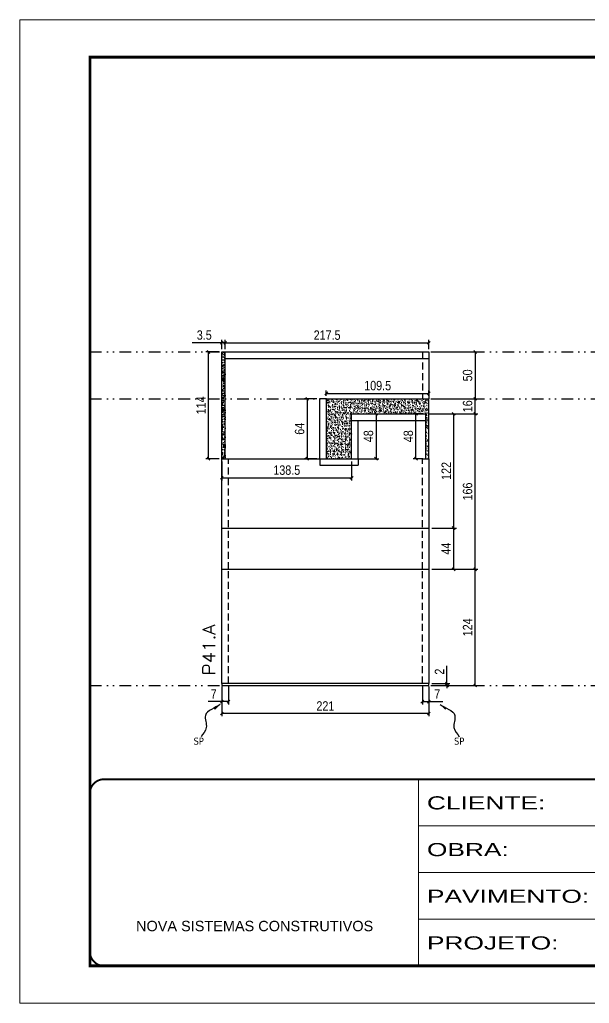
# Model space of a CAD drawing. Extents: x 14400 to 27878, y -21631 to 6985.
# Drawn here: x 15998 to 16607, y -5551 to -4501 of the extents above; entities that cross this region are included whole.
import ezdxf

# ---------------------------------------------------------------- set-up
doc = ezdxf.new("R2010")
doc.units = 0
for name, pattern in [('CONTINUO', [0]), ('DASHED', [0.75, 0.5, -0.25]), ('DIVIDE2', [0.625, 0.25, -0.125, 0, -0.125, 0, -0.125]), ('HIDDEN', [0.375, 0.25, -0.125])]:
    doc.linetypes.add(name, pattern=pattern)
for name, color, linetype in [('COTA', 241, 'Continuous'), ('Nível', 160, 'Continuous'), ('Painéis', 200, 'Continuous'), ('SARR_2.2x7', 40, 'Continuous'), ('Sarrafo de Pressão', 42, 'HIDDEN'), ('texto', 7, 'Continuous')]:
    doc.layers.add(name, color=color, linetype=linetype)
for name, color, linetype, lineweight in [('Folhas', 255, 'Continuous', 9), ('SARRAFO DE PRESSAO', 251, 'DASHED', 9), ('Texto Seção', 7, 'Continuous', 15)]:
    doc.layers.add(name, color=color, linetype=linetype, lineweight=lineweight)
doc.styles.add('ARIAL', font='arial.ttf')
doc.styles.add('COTA TECNICA', font='techl___.ttf', dxfattribs={"height": 10})
doc.styles.add('COTA TECNICA-50', font='techl___.ttf', dxfattribs={"height": 10})
doc.styles.add('REGUA-120', font='ROMANS.shx', dxfattribs={"height": 15})
doc.styles.get("Standard").update_dxf_attribs({"font": 'arial.ttf'})
doc.styles.add('Tecnologia', font='')
doc.styles.get('Tecnologia').set_extended_font_data('Forgotten Futurist')
doc.dimstyles.new('COTA PAINEL-50', dxfattribs={"dimtxt": 10, "dimasz": 3, "dimexe": 3, "dimexo": 3, "dimgap": 3, "dimtad": 1, "dimdec": 1, "dimzin": 12, "dimdsep": 46, "dimtxsty": 'COTA TECNICA-50', "dimblk1": 'OBLIQUE', "dimblk2": 'OBLIQUE', "dimsah": 1, "dimcen": 0.9, "dimclrd": 4, "dimclre": 4, "dimclrt": 240, "dimadec": 1, "dimazin": 3, "dimtfac": 1, "dimtdec": 1, "dimtmove": 0, "dimatfit": 3, "dimfxl": 1, "dimtolj": 1, "dimtzin": 12, "dimarcsym": 0})
doc.dimstyles.new('PAINEL', dxfattribs={"dimtxt": 10, "dimasz": 3, "dimexe": 3, "dimexo": 3, "dimgap": 3, "dimtad": 1, "dimdec": 1, "dimzin": 12, "dimdsep": 46, "dimtxsty": 'COTA TECNICA', "dimblk1": 'OBLIQUE', "dimblk2": 'OBLIQUE', "dimsah": 1, "dimcen": 0.9, "dimclrd": 4, "dimclre": 4, "dimclrt": 240, "dimadec": 1, "dimazin": 3, "dimtfac": 1, "dimtdec": 1, "dimtmove": 0, "dimatfit": 3, "dimfxl": 1, "dimtolj": 1, "dimtzin": 12, "dimarcsym": 0})
doc.dimstyles.get("Standard").update_dxf_attribs({"dimtxt": 0.18, "dimasz": 0.18, "dimexe": 0.18, "dimexo": 0.0625, "dimgap": 0.09, "dimtad": 0, "dimtih": 1, "dimtoh": 1, "dimdec": 4, "dimzin": 0, "dimdsep": 46, "dimtxsty": 'Standard', "dimcen": 0.09, "dimadec": 0, "dimazin": 0, "dimtfac": 1, "dimtdec": 4, "dimtofl": 0, "dimtmove": 0, "dimatfit": 3, "dimfxl": 1, "dimtolj": 1, "dimtzin": 0, "dimarcsym": 0})

# ---------------------------------------------------------------- blocks, each defined once
blk = doc.blocks.new('9999999999')
at = {"color": 30, "linetype": 'CONTINUO'}
for p, q in [((98564.6, 34230.2), (98564.6, 34429.4)), ((98564.6, 34379.6), (99584, 34379.6)), ((98564.6, 34329.8), (99488, 34329.8)), ((98564.6, 34280), (99488, 34280))]:
    blk.add_line(p, q, dxfattribs=at)
at = {"color": 30, "linetype": 'CONTINUO', "const_width": 2}
blk.add_lwpolyline([(99584, 34230.2), (99584, 34414.4, 0.414214), (99569, 34429.4), (98229, 34429.4, 0.414214), (98214, 34414.4), (98214, 34245.2, 0.414214), (98229, 34230.2), (99584, 34230.2)], format="xyb", dxfattribs=at)
at = {"layer": 'Folhas'}
blk.add_lwpolyline([(98139, 34190.2), (99624, 34190.2), (99624, 35240.2), (98139, 35240.2)], close=True, dxfattribs=at)
at = {"layer": 'Folhas', "color": 30, "const_width": 3}
blk.add_lwpolyline([(98214, 34230.2), (99584, 34230.2), (99584, 35200.2), (98214, 35200.2)], close=True, dxfattribs=at)
at = {"color": 7, "linetype": 'Continuous', "ltscale": 5, "style": 'ARIAL'}
blk.add_text('NOVA SISTEMAS CONSTRUTIVOS', height=11.059, dxfattribs=at).set_placement((98263.2, 34267.2))
at = {"layer": 'Folhas', "color": 7, "style": 'Tecnologia', "width": 1.5}
for s, p in [('CLIENTE:', (98573.7, 34397.2)), ('OBRA:', (98573.7, 34347.3)), ('PAVIMENTO:', (98573.7, 34297.5)), ('PROJETO:', (98573.7, 34247.7))]:
    blk.add_text(s, height=14, dxfattribs=at).set_placement(p)
blk = doc.blocks.new('_Oblique')
at = {"color": 0, "linetype": 'ByBlock', "lineweight": -2}
blk.add_line((-0.5, -0.5), (0.5, 0.5), dxfattribs=at)
blk = doc.blocks.new('*D2127')
at = {"layer": 'COTA', "color": 4, "lineweight": -2, "transparency": 16777216}
for p, q in [((16214.3, -5212.7), (16214.3, -5244.6)), ((16435.3, -5212.7), (16435.3, -5244.6)), ((16435.3, -5241.6), (16214.3, -5241.6))]:
    blk.add_line(p, q, dxfattribs=at)
at = {"layer": 'Defpoints', "color": 0, "transparency": 16777216}
for p in [(16214.3, -5209.7), (16435.3, -5209.7), (16214.3, -5241.6)]:
    blk.add_point(p, dxfattribs=at)
at = {"layer": 'COTA', "color": 4, "lineweight": -2, "transparency": 16777216, "xscale": 3, "yscale": 3, "zscale": 3, "rotation": 180}
blk.add_blockref('_Oblique', (16214.3, -5241.6), dxfattribs=at)
at = {"layer": 'COTA', "color": 4, "lineweight": -2, "transparency": 16777216, "xscale": 3, "yscale": 3, "zscale": 3}
blk.add_blockref('_Oblique', (16435.3, -5241.6), dxfattribs=at)
at = {"layer": 'COTA', "color": 240, "transparency": 16777216, "insert": (16324.8, -5233.6), "char_height": 10, "attachment_point": 5, "style": 'COTA TECNICA'}
blk.add_mtext('\\A1;221', dxfattribs=at)
blk = doc.blocks.new('*D2128')
at = {"layer": 'COTA', "color": 4, "lineweight": -2, "transparency": 16777216}
for p, q in [((16428.3, -5212.7), (16428.3, -5232)), ((16435.3, -5214.7), (16435.3, -5232)), ((16428.3, -5229), (16435.3, -5229)), ((16435.3, -5229), (16450.1, -5229))]:
    blk.add_line(p, q, dxfattribs=at)
at = {"layer": 'Defpoints', "color": 0, "transparency": 16777216}
for p in [(16428.3, -5209.7), (16435.3, -5211.7), (16435.3, -5229)]:
    blk.add_point(p, dxfattribs=at)
at = {"layer": 'COTA', "color": 4, "lineweight": -2, "transparency": 16777216, "xscale": 3, "yscale": 3, "zscale": 3, "rotation": 180}
blk.add_blockref('_Oblique', (16428.3, -5229), dxfattribs=at)
at = {"layer": 'COTA', "color": 4, "lineweight": -2, "transparency": 16777216, "xscale": 3, "yscale": 3, "zscale": 3}
blk.add_blockref('_Oblique', (16435.3, -5229), dxfattribs=at)
at = {"layer": 'COTA', "color": 240, "transparency": 16777216, "insert": (16444.2, -5220.9), "char_height": 10, "attachment_point": 5, "style": 'COTA TECNICA-50'}
blk.add_mtext('\\A1;7', dxfattribs=at)
blk = doc.blocks.new('*D2129')
at = {"layer": 'COTA', "color": 4, "lineweight": -2, "transparency": 16777216}
for p, q in [((16214.3, -5214.7), (16214.3, -5232)), ((16221.3, -5212.7), (16221.3, -5232)), ((16214.3, -5229), (16199.6, -5229)), ((16221.3, -5229), (16214.3, -5229))]:
    blk.add_line(p, q, dxfattribs=at)
at = {"layer": 'Defpoints', "color": 0, "transparency": 16777216}
for p in [(16214.3, -5211.7), (16221.3, -5209.7), (16214.3, -5229)]:
    blk.add_point(p, dxfattribs=at)
at = {"layer": 'COTA', "color": 4, "lineweight": -2, "transparency": 16777216, "xscale": 3, "yscale": 3, "zscale": 3, "rotation": 180}
blk.add_blockref('_Oblique', (16214.3, -5229), dxfattribs=at)
at = {"layer": 'COTA', "color": 4, "lineweight": -2, "transparency": 16777216, "xscale": 3, "yscale": 3, "zscale": 3}
blk.add_blockref('_Oblique', (16221.3, -5229), dxfattribs=at)
at = {"layer": 'COTA', "color": 240, "transparency": 16777216, "insert": (16205.5, -5220.9), "char_height": 10, "attachment_point": 5, "style": 'COTA TECNICA-50'}
blk.add_mtext('\\A1;7', dxfattribs=at)
blk = doc.blocks.new('*D2130')
at = {"layer": 'COTA', "color": 4, "lineweight": -2, "transparency": 16777216}
for p, q in [((16454.6, -5209.7), (16454.6, -5190.9)), ((16438.3, -5209.7), (16457.6, -5209.7)), ((16438.3, -5211.7), (16457.6, -5211.7)), ((16454.6, -5211.7), (16454.6, -5209.7)), ((16454.6, -5211.7), (16454.6, -5214.7))]:
    blk.add_line(p, q, dxfattribs=at)
at = {"layer": 'Defpoints', "color": 0, "transparency": 16777216}
for p in [(16435.3, -5209.7), (16435.3, -5211.7), (16454.6, -5211.7)]:
    blk.add_point(p, dxfattribs=at)
at = {"layer": 'COTA', "color": 4, "lineweight": -2, "transparency": 16777216, "xscale": 3, "yscale": 3, "zscale": 3}
for p, rotation in [((16454.6, -5209.7), 270), ((16454.6, -5211.7), 90)]:
    blk.add_blockref('_Oblique', p, dxfattribs=dict(at, rotation=rotation))
at = {"layer": 'COTA', "color": 240, "transparency": 16777216, "insert": (16446.6, -5197), "char_height": 10, "attachment_point": 5, "rotation": 90, "style": 'COTA TECNICA-50'}
blk.add_mtext('\\A1;2', dxfattribs=at)
blk = doc.blocks.new('*D2131')
at = {"layer": 'COTA', "color": 4, "linetype": 'ByBlock', "lineweight": -2, "transparency": 16777216}
for p, q in [((16438.3, -5087.7), (16487.7, -5087.7)), ((16484.7, -5211.7), (16484.7, -5087.7)), ((16438.3, -5211.7), (16487.7, -5211.7))]:
    blk.add_line(p, q, dxfattribs=at)
at = {"layer": 'Defpoints', "color": 0, "linetype": 'ByBlock', "transparency": 16777216}
for p in [(16435.3, -5087.7), (16484.7, -5087.7), (16435.3, -5211.7)]:
    blk.add_point(p, dxfattribs=at)
at = {"layer": 'COTA', "color": 4, "linetype": 'ByBlock', "lineweight": -2, "transparency": 16777216, "xscale": 3, "yscale": 3, "zscale": 3}
for p, rotation in [((16484.7, -5087.7), 90), ((16484.7, -5211.7), 270)]:
    blk.add_blockref('_Oblique', p, dxfattribs=dict(at, rotation=rotation))
at = {"layer": 'COTA', "color": 240, "linetype": 'ByBlock', "transparency": 16777216, "insert": (16476.6, -5149.7), "char_height": 10, "attachment_point": 5, "rotation": 90, "style": 'COTA TECNICA'}
blk.add_mtext('\\A1;124', dxfattribs=at)
blk = doc.blocks.new('*D2134')
at = {"layer": 'COTA', "color": 4, "lineweight": -2, "transparency": 16777216}
for p, q in [((16434.8, -4921.7), (16487.7, -4921.7)), ((16484.7, -5087.7), (16484.7, -4921.7)), ((16438.3, -5087.7), (16487.7, -5087.7))]:
    blk.add_line(p, q, dxfattribs=at)
at = {"layer": 'Defpoints', "color": 0, "transparency": 16777216}
for p in [(16431.8, -4921.7), (16484.7, -4921.7), (16435.3, -5087.7)]:
    blk.add_point(p, dxfattribs=at)
at = {"layer": 'COTA', "color": 4, "lineweight": -2, "transparency": 16777216, "xscale": 3, "yscale": 3, "zscale": 3}
for p, rotation in [((16484.7, -4921.7), 90), ((16484.7, -5087.7), 270)]:
    blk.add_blockref('_Oblique', p, dxfattribs=dict(at, rotation=rotation))
at = {"layer": 'COTA', "color": 240, "transparency": 16777216, "insert": (16476.6, -5004.7), "char_height": 10, "attachment_point": 5, "rotation": 90, "style": 'COTA TECNICA'}
blk.add_mtext('\\A1;166', dxfattribs=at)
blk = doc.blocks.new('*D2135')
at = {"layer": 'COTA', "color": 4, "lineweight": -2, "transparency": 16777216}
for p, q in [((16438.3, -4905.7), (16487.7, -4905.7)), ((16484.7, -4921.7), (16484.7, -4905.7)), ((16434.8, -4921.7), (16487.7, -4921.7))]:
    blk.add_line(p, q, dxfattribs=at)
at = {"layer": 'Defpoints', "color": 0, "transparency": 16777216}
for p in [(16435.3, -4905.7), (16484.7, -4905.7), (16431.8, -4921.7)]:
    blk.add_point(p, dxfattribs=at)
at = {"layer": 'COTA', "color": 4, "lineweight": -2, "transparency": 16777216, "xscale": 3, "yscale": 3, "zscale": 3}
for p, rotation in [((16484.7, -4905.7), 90), ((16484.7, -4921.7), 270)]:
    blk.add_blockref('_Oblique', p, dxfattribs=dict(at, rotation=rotation))
at = {"layer": 'COTA', "color": 240, "transparency": 16777216, "insert": (16476.6, -4913.7), "char_height": 10, "attachment_point": 5, "rotation": 90, "style": 'COTA TECNICA'}
blk.add_mtext('\\A1;16', dxfattribs=at)
blk = doc.blocks.new('*D2136')
at = {"layer": 'COTA', "color": 4, "lineweight": -2, "transparency": 16777216}
for p, q in [((16438.3, -4855.7), (16487.7, -4855.7)), ((16484.7, -4855.7), (16484.7, -4905.7)), ((16438.3, -4905.7), (16487.7, -4905.7))]:
    blk.add_line(p, q, dxfattribs=at)
at = {"layer": 'Defpoints', "color": 0, "transparency": 16777216}
for p in [(16435.3, -4855.7), (16435.3, -4905.7), (16484.7, -4905.7)]:
    blk.add_point(p, dxfattribs=at)
at = {"layer": 'COTA', "color": 4, "lineweight": -2, "transparency": 16777216, "xscale": 3, "yscale": 3, "zscale": 3}
for p, rotation in [((16484.7, -4855.7), 90), ((16484.7, -4905.7), 270)]:
    blk.add_blockref('_Oblique', p, dxfattribs=dict(at, rotation=rotation))
at = {"layer": 'COTA', "color": 240, "transparency": 16777216, "insert": (16476.6, -4880.7), "char_height": 10, "attachment_point": 5, "rotation": 90, "style": 'COTA TECNICA'}
blk.add_mtext('\\A1;50', dxfattribs=at)
blk = doc.blocks.new('*D2969')
at = {"layer": 'COTA', "color": 4, "lineweight": -2, "transparency": 16777216}
for p, q in [((16325.8, -4902.7), (16325.8, -4896.9)), ((16325.8, -4899.9), (16435.3, -4899.9)), ((16435.3, -4902.7), (16435.3, -4896.9))]:
    blk.add_line(p, q, dxfattribs=at)
at = {"layer": 'Defpoints', "color": 0, "transparency": 16777216}
for p in [(16435.3, -4899.9), (16325.8, -4905.7), (16435.3, -4905.7)]:
    blk.add_point(p, dxfattribs=at)
at = {"layer": 'COTA', "color": 4, "lineweight": -2, "transparency": 16777216, "xscale": 3, "yscale": 3, "zscale": 3, "rotation": 180}
blk.add_blockref('_Oblique', (16325.8, -4899.9), dxfattribs=at)
at = {"layer": 'COTA', "color": 4, "lineweight": -2, "transparency": 16777216, "xscale": 3, "yscale": 3, "zscale": 3}
blk.add_blockref('_Oblique', (16435.3, -4899.9), dxfattribs=at)
at = {"layer": 'COTA', "color": 240, "transparency": 16777216, "insert": (16380.6, -4891.7), "char_height": 10, "attachment_point": 5, "style": 'COTA TECNICA'}
blk.add_mtext('\\A1;109.5', dxfattribs=at)
blk = doc.blocks.new('*D2970')
at = {"layer": 'COTA', "color": 4, "lineweight": -2, "transparency": 16777216}
for p, q in [((16315.8, -4905.7), (16302.4, -4905.7)), ((16305.4, -4905.7), (16305.4, -4969.7)), ((16315.8, -4969.7), (16302.4, -4969.7))]:
    blk.add_line(p, q, dxfattribs=at)
at = {"layer": 'Defpoints', "color": 0, "transparency": 16777216}
for p in [(16318.8, -4905.7), (16305.4, -4969.7), (16318.8, -4969.7)]:
    blk.add_point(p, dxfattribs=at)
at = {"layer": 'COTA', "color": 4, "lineweight": -2, "transparency": 16777216, "xscale": 3, "yscale": 3, "zscale": 3}
for p, rotation in [((16305.4, -4905.7), 90), ((16305.4, -4969.7), 270)]:
    blk.add_blockref('_Oblique', p, dxfattribs=dict(at, rotation=rotation))
at = {"layer": 'COTA', "color": 240, "transparency": 16777216, "insert": (16297.3, -4937.7), "char_height": 10, "attachment_point": 5, "rotation": 90, "style": 'COTA TECNICA'}
blk.add_mtext('\\A1;64', dxfattribs=at)
blk = doc.blocks.new('*D2971')
at = {"layer": 'COTA', "color": 4, "lineweight": -2, "transparency": 16777216}
for p, q in [((16214.3, -4972.7), (16214.3, -4993.1)), ((16352.8, -4972.7), (16352.8, -4993.1)), ((16214.3, -4990.1), (16352.8, -4990.1))]:
    blk.add_line(p, q, dxfattribs=at)
at = {"layer": 'Defpoints', "color": 0, "transparency": 16777216}
for p in [(16214.3, -4969.7), (16352.8, -4969.7), (16352.8, -4990.1)]:
    blk.add_point(p, dxfattribs=at)
at = {"layer": 'COTA', "color": 4, "lineweight": -2, "transparency": 16777216, "xscale": 3, "yscale": 3, "zscale": 3, "rotation": 180}
blk.add_blockref('_Oblique', (16214.3, -4990.1), dxfattribs=at)
at = {"layer": 'COTA', "color": 4, "lineweight": -2, "transparency": 16777216, "xscale": 3, "yscale": 3, "zscale": 3}
blk.add_blockref('_Oblique', (16352.8, -4990.1), dxfattribs=at)
at = {"layer": 'COTA', "color": 240, "transparency": 16777216, "insert": (16283.6, -4981.9), "char_height": 10, "attachment_point": 5, "style": 'COTA TECNICA'}
blk.add_mtext('\\A1;138.5', dxfattribs=at)
blk = doc.blocks.new('*D2972')
at = {"layer": 'COTA', "color": 4, "lineweight": -2, "transparency": 16777216}
for p, q in [((16355.8, -4921.7), (16381.9, -4921.7)), ((16378.9, -4921.7), (16378.9, -4969.7)), ((16355.8, -4969.7), (16381.9, -4969.7))]:
    blk.add_line(p, q, dxfattribs=at)
at = {"layer": 'Defpoints', "color": 0, "transparency": 16777216}
for p in [(16352.8, -4921.7), (16352.8, -4969.7), (16378.9, -4969.7)]:
    blk.add_point(p, dxfattribs=at)
at = {"layer": 'COTA', "color": 4, "lineweight": -2, "transparency": 16777216, "xscale": 3, "yscale": 3, "zscale": 3}
for p, rotation in [((16378.9, -4921.7), 90), ((16378.9, -4969.7), 270)]:
    blk.add_blockref('_Oblique', p, dxfattribs=dict(at, rotation=rotation))
at = {"layer": 'COTA', "color": 240, "transparency": 16777216, "insert": (16370.8, -4945.7), "char_height": 10, "attachment_point": 5, "rotation": 90, "style": 'COTA TECNICA'}
blk.add_mtext('\\A1;48', dxfattribs=at)
blk = doc.blocks.new('*D2973')
at = {"layer": 'COTA', "color": 4, "lineweight": -2, "transparency": 16777216}
for p, q in [((16428.8, -4921.7), (16418.5, -4921.7)), ((16421.5, -4969.7), (16421.5, -4921.7)), ((16428.8, -4969.7), (16418.5, -4969.7))]:
    blk.add_line(p, q, dxfattribs=at)
at = {"layer": 'Defpoints', "color": 0, "transparency": 16777216}
for p in [(16421.5, -4921.7), (16431.8, -4921.7), (16431.8, -4969.7)]:
    blk.add_point(p, dxfattribs=at)
at = {"layer": 'COTA', "color": 4, "lineweight": -2, "transparency": 16777216, "xscale": 3, "yscale": 3, "zscale": 3}
for p, rotation in [((16421.5, -4921.7), 90), ((16421.5, -4969.7), 270)]:
    blk.add_blockref('_Oblique', p, dxfattribs=dict(at, rotation=rotation))
at = {"layer": 'COTA', "color": 240, "transparency": 16777216, "insert": (16413.4, -4945.7), "char_height": 10, "attachment_point": 5, "rotation": 90, "style": 'COTA TECNICA'}
blk.add_mtext('\\A1;48', dxfattribs=at)
blk = doc.blocks.new('*D2974')
at = {"layer": 'COTA', "color": 4, "lineweight": -2, "transparency": 16777216}
for p, q in [((16211.3, -4855.7), (16197.1, -4855.7)), ((16200.1, -4969.7), (16200.1, -4855.7)), ((16211.3, -4969.7), (16197.1, -4969.7))]:
    blk.add_line(p, q, dxfattribs=at)
at = {"layer": 'Defpoints', "color": 0, "transparency": 16777216}
for p in [(16200.1, -4855.7), (16214.3, -4855.7), (16214.3, -4969.7)]:
    blk.add_point(p, dxfattribs=at)
at = {"layer": 'COTA', "color": 4, "lineweight": -2, "transparency": 16777216, "xscale": 3, "yscale": 3, "zscale": 3}
for p, rotation in [((16200.1, -4855.7), 90), ((16200.1, -4969.7), 270)]:
    blk.add_blockref('_Oblique', p, dxfattribs=dict(at, rotation=rotation))
at = {"layer": 'COTA', "color": 240, "transparency": 16777216, "insert": (16192, -4912.7), "char_height": 10, "attachment_point": 5, "rotation": 90, "style": 'COTA TECNICA'}
blk.add_mtext('\\A1;114', dxfattribs=at)
blk = doc.blocks.new('*D2975')
at = {"layer": 'COTA', "color": 4, "lineweight": -2, "transparency": 16777216}
for p, q in [((16214.3, -4845.9), (16182.7, -4845.9)), ((16214.3, -4852.7), (16214.3, -4842.9)), ((16217.8, -4845.9), (16214.3, -4845.9)), ((16217.8, -4852.7), (16217.8, -4842.9)), ((16217.8, -4845.9), (16220.8, -4845.9))]:
    blk.add_line(p, q, dxfattribs=at)
at = {"layer": 'Defpoints', "color": 0, "transparency": 16777216}
for p in [(16214.3, -4845.9), (16214.3, -4855.7), (16217.8, -4855.7)]:
    blk.add_point(p, dxfattribs=at)
at = {"layer": 'COTA', "color": 4, "lineweight": -2, "transparency": 16777216, "xscale": 3, "yscale": 3, "zscale": 3}
blk.add_blockref('_Oblique', (16214.3, -4845.9), dxfattribs=at)
at = {"layer": 'COTA', "color": 4, "lineweight": -2, "transparency": 16777216, "xscale": 3, "yscale": 3, "zscale": 3, "rotation": 180}
blk.add_blockref('_Oblique', (16217.8, -4845.9), dxfattribs=at)
at = {"layer": 'COTA', "color": 240, "transparency": 16777216, "insert": (16195.5, -4837.7), "char_height": 10, "attachment_point": 5, "style": 'COTA TECNICA'}
blk.add_mtext('\\A1;3.5', dxfattribs=at)
blk = doc.blocks.new('*D2976')
at = {"layer": 'COTA', "color": 4, "lineweight": -2, "transparency": 16777216}
for p, q in [((16217.8, -4852.7), (16217.8, -4842.9)), ((16217.8, -4845.9), (16435.3, -4845.9)), ((16435.3, -4852.7), (16435.3, -4842.9))]:
    blk.add_line(p, q, dxfattribs=at)
at = {"layer": 'Defpoints', "color": 0, "transparency": 16777216}
for p in [(16435.3, -4845.9), (16217.8, -4855.7), (16435.3, -4855.7)]:
    blk.add_point(p, dxfattribs=at)
at = {"layer": 'COTA', "color": 4, "lineweight": -2, "transparency": 16777216, "xscale": 3, "yscale": 3, "zscale": 3, "rotation": 180}
blk.add_blockref('_Oblique', (16217.8, -4845.9), dxfattribs=at)
at = {"layer": 'COTA', "color": 4, "lineweight": -2, "transparency": 16777216, "xscale": 3, "yscale": 3, "zscale": 3}
blk.add_blockref('_Oblique', (16435.3, -4845.9), dxfattribs=at)
at = {"layer": 'COTA', "color": 240, "transparency": 16777216, "insert": (16326.6, -4837.8), "char_height": 10, "attachment_point": 5, "style": 'COTA TECNICA'}
blk.add_mtext('\\A1;217.5', dxfattribs=at)
blk = doc.blocks.new('*D2977')
at = {"layer": 'COTA', "color": 4, "lineweight": -2, "transparency": 16777216}
for p, q in [((16438.3, -5043.7), (16464.8, -5043.7)), ((16461.8, -5087.7), (16461.8, -5043.7)), ((16438.3, -5087.7), (16464.8, -5087.7))]:
    blk.add_line(p, q, dxfattribs=at)
at = {"layer": 'Defpoints', "color": 0, "transparency": 16777216}
for p in [(16435.3, -5043.7), (16461.8, -5043.7), (16435.3, -5087.7)]:
    blk.add_point(p, dxfattribs=at)
at = {"layer": 'COTA', "color": 4, "lineweight": -2, "transparency": 16777216, "xscale": 3, "yscale": 3, "zscale": 3}
for p, rotation in [((16461.8, -5043.7), 90), ((16461.8, -5087.7), 270)]:
    blk.add_blockref('_Oblique', p, dxfattribs=dict(at, rotation=rotation))
at = {"layer": 'COTA', "color": 240, "transparency": 16777216, "insert": (16453.7, -5065.7), "char_height": 10, "attachment_point": 5, "rotation": 90, "style": 'COTA TECNICA'}
blk.add_mtext('\\A1;44', dxfattribs=at)
blk = doc.blocks.new('*D2978')
at = {"layer": 'COTA', "color": 4, "lineweight": -2, "transparency": 16777216}
for p, q in [((16434.8, -4921.7), (16464.8, -4921.7)), ((16461.8, -5043.7), (16461.8, -4921.7)), ((16438.3, -5043.7), (16464.8, -5043.7))]:
    blk.add_line(p, q, dxfattribs=at)
at = {"layer": 'Defpoints', "color": 0, "transparency": 16777216}
for p in [(16431.8, -4921.7), (16461.8, -4921.7), (16435.3, -5043.7)]:
    blk.add_point(p, dxfattribs=at)
at = {"layer": 'COTA', "color": 4, "lineweight": -2, "transparency": 16777216, "xscale": 3, "yscale": 3, "zscale": 3}
for p, rotation in [((16461.8, -4921.7), 90), ((16461.8, -5043.7), 270)]:
    blk.add_blockref('_Oblique', p, dxfattribs=dict(at, rotation=rotation))
at = {"layer": 'COTA', "color": 240, "transparency": 16777216, "insert": (16453.8, -4982.7), "char_height": 10, "attachment_point": 5, "rotation": 90, "style": 'COTA TECNICA'}
blk.add_mtext('\\A1;122', dxfattribs=at)

msp = doc.modelspace()

# ---------------------------------------------------------------- hatches: boundary and pattern name
at = {"layer": 'COTA'}
h = msp.add_hatch(dxfattribs=at)
h.set_pattern_fill('AR-CONC', color=256, scale=0.03)
h.paths.add_polyline_path([(16217.846, -4855.741), (16214.346, -4855.741), (16214.346, -4905.741), (16217.846, -4905.741)])
h.paths.add_polyline_path([(16217.846, -4905.741), (16214.346, -4905.741), (16214.346, -4969.741), (16217.846, -4969.741)])
h = msp.add_hatch(dxfattribs=at)
h.set_pattern_fill('AR-CONC', color=256, scale=0.03)
h.paths.add_polyline_path([(16325.846, -4969.741), (16352.846, -4969.741), (16352.846, -4921.741), (16431.846, -4921.741), (16431.846, -4969.741), (16435.346, -4969.741), (16435.346, -4905.741), (16325.846, -4905.741)])

# ---------------------------------------------------------------- linework, layer by layer
for p, q in [((16214.346, -4969.741), (16214.346, -4855.741)), ((16214.346, -4855.741), (16217.846, -4855.741)), ((16325.846, -4905.741), (16318.846, -4905.741)), ((16435.346, -4969.741), (16435.346, -4905.741)), ((16318.846, -4969.741), (16318.846, -4976.741)), ((16352.846, -4969.741), (16359.846, -4969.741)), ((16359.846, -4969.741), (16359.846, -4976.741))]:
    msp.add_line(p, q, dxfattribs=at)
at = {"layer": 'Nível', "color": 4, "linetype": 'DIVIDE2', "ltscale": 50}
for p, q in [((16073.467, -4855.741), (17443.467, -4855.741)), ((16073.467, -4905.741), (17443.467, -4905.741)), ((16073.467, -5211.741), (17443.467, -5211.741))]:
    msp.add_line(p, q, dxfattribs=at)
at = {"layer": 'Painéis'}
for p, q in [((16217.846, -4855.741), (16435.346, -4855.741)), ((16217.846, -4969.741), (16217.846, -4855.741)), ((16435.346, -4855.741), (16435.346, -4905.741)), ((16325.846, -4905.741), (16435.346, -4905.741)), ((16325.846, -4969.741), (16325.846, -4905.741)), ((16352.846, -4921.741), (16431.846, -4921.741)), ((16352.846, -4969.741), (16352.846, -4921.741)), ((16431.846, -4969.741), (16431.846, -4921.741)), ((16214.346, -5209.741), (16214.346, -4969.741)), ((16214.346, -4969.741), (16352.846, -4969.741)), ((16428.346, -4969.741), (16435.346, -4969.741)), ((16435.346, -4969.741), (16435.346, -5209.741)), ((16214.346, -5043.741), (16435.346, -5043.741)), ((16214.346, -5087.741), (16435.346, -5087.741))]:
    msp.add_line(p, q, dxfattribs=at)
msp.add_lwpolyline([(16435.346, -5209.741), (16214.346, -5209.741), (16214.346, -5211.741), (16435.346, -5211.741)], close=True, dxfattribs=at)
at = {"layer": 'SARR_2.2x7'}
for p, q in [((16217.846, -4862.741), (16435.346, -4862.741)), ((16318.846, -4969.741), (16318.846, -4905.741)), ((16352.846, -4928.741), (16431.846, -4928.741)), ((16359.846, -4969.741), (16359.846, -4928.741)), ((16318.846, -4976.741), (16359.846, -4976.741))]:
    msp.add_line(p, q, dxfattribs=at)
at = {"layer": 'Sarrafo de Pressão', "ltscale": 30}
for p, q in [((16428.346, -4855.741), (16428.346, -4905.741)), ((16221.346, -5087.741), (16221.346, -4969.741)), ((16428.346, -5087.741), (16428.346, -4969.741)), ((16221.346, -5209.741), (16221.346, -5087.741)), ((16428.346, -5209.741), (16428.346, -5087.741))]:
    msp.add_line(p, q, dxfattribs=at)

# ---------------------------------------------------------------- block references
at = {"layer": 'SARRAFO DE PRESSAO', "color": 6, "linetype": 'ByBlock'}
msp.add_blockref('9999999999', (-82140.511, -39741.229), dxfattribs=at)

# ---------------------------------------------------------------- texts
at = {"layer": 'texto', "color": 0, "char_height": 7.5, "attachment_point": 5}
for insert in [(16189.569, -5271.232), (16467.594, -5271.232)]:
    msp.add_mtext('{\\fTahoma|b0|i0|c0|p34;\\C4;SP}', dxfattribs=dict(at, insert=insert))
at = {"layer": 'Texto Seção', "style": 'REGUA-120', "width": 1.1}
msp.add_text('P41.A', height=13, rotation=90, dxfattribs=at).set_placement((16207.097, -5200.977))

# ---------------------------------------------------------------- dimensions: what is measured, and where the dimension line sits
at = {"layer": 'COTA'}
for base, p1, p2, dimstyle, picture, middle in [((16214.346, -4845.922), (16217.846, -4855.741), (16214.346, -4855.741), 'PAINEL', '*D2975', (16195.543, -4837.703)), ((16435.346, -4845.922), (16217.846, -4855.741), (16435.346, -4855.741), 'PAINEL', '*D2976', (16326.596, -4837.812)), ((16435.346, -4899.857), (16325.846, -4905.741), (16435.346, -4905.741), 'PAINEL', '*D2969', (16380.596, -4891.718)), ((16352.846, -4990.098), (16214.346, -4969.741), (16352.846, -4969.741), 'PAINEL', '*D2971', (16283.596, -4981.857)), ((16435.346, -5228.982), (16428.346, -5209.741), (16435.346, -5211.741), 'COTA PAINEL-50', '*D2128', (16444.212, -5220.909))]:
    dim = msp.add_linear_dim(base=base, p1=p1, p2=p2, dimstyle=dimstyle, dxfattribs=at)
    dim.commit()
    dim.dimension.update_dxf_attribs({"geometry": picture, "text_midpoint": middle})
for base, p1, p2, angle, dimstyle, picture, middle in [((16200.069, -4855.741), (16214.346, -4969.741), (16214.346, -4855.741), 90, 'PAINEL', '*D2974', (16191.996, -4912.741)), ((16484.713, -4905.741), (16435.346, -4855.741), (16435.346, -4905.741), 90, 'PAINEL', '*D2136', (16476.604, -4880.741)), ((16305.402, -4969.741), (16318.846, -4905.741), (16318.846, -4969.741), 90, 'PAINEL', '*D2970', (16297.3, -4937.741)), ((16378.894, -4969.741), (16352.846, -4921.741), (16352.846, -4969.741), 90, 'PAINEL', '*D2972', (16370.799, -4945.741)), ((16421.535, -4921.741), (16431.846, -4969.741), (16431.846, -4921.741), 90, 'PAINEL', '*D2973', (16413.44, -4945.741)), ((16484.713, -4921.741), (16435.346, -5087.741), (16431.846, -4921.741), 90, 'PAINEL', '*D2134', (16476.611, -5004.741)), ((16461.809, -5043.741), (16435.346, -5087.741), (16435.346, -5043.741), 90, 'PAINEL', '*D2977', (16453.736, -5065.741)), ((16214.346, -5228.982), (16221.346, -5209.741), (16214.346, -5211.741), 180, 'COTA PAINEL-50', '*D2129', (16205.481, -5220.909))]:
    dim = msp.add_linear_dim(base=base, p1=p1, p2=p2, angle=angle, dimstyle=dimstyle, dxfattribs=at)
    dim.commit()
    dim.dimension.update_dxf_attribs({"geometry": picture, "text_midpoint": middle})
for base, p1, p2, dimstyle, picture, middle in [((16484.713, -4905.741), (16431.846, -4921.741), (16435.346, -4905.741), 'PAINEL', '*D2135', (16484.713, -4913.741)), ((16454.604, -5211.741), (16435.346, -5209.741), (16435.346, -5211.741), 'COTA PAINEL-50', '*D2130', (16454.604, -5196.994))]:
    dim = msp.add_linear_dim(base=base, p1=p1, p2=p2, angle=90, dimstyle=dimstyle, dxfattribs=at)
    dim.commit()
    dim.dimension.update_dxf_attribs({"geometry": picture, "text_midpoint": middle, "dimtype": 160})
for base, p1, p2, angle, override, picture, middle in [((16461.809, -4921.741), (16435.346, -5043.741), (16431.846, -4921.741), 90, {"dimtmove": 1}, '*D2978', (16453.751, -4982.741)), ((16214.346, -5241.635), (16435.346, -5209.741), (16214.346, -5209.741), 180, {"dimarcsym": 2}, '*D2127', (16324.846, -5233.576))]:
    dim = msp.add_linear_dim(base=base, p1=p1, p2=p2, angle=angle, dimstyle='PAINEL', override=override, dxfattribs=at)
    dim.commit()
    dim.dimension.update_dxf_attribs({"geometry": picture, "text_midpoint": middle})
at = {"layer": 'COTA', "linetype": 'ByBlock'}
dim = msp.add_aligned_dim(p1=(16435.346, -5211.741), p2=(16435.346, -5087.741), distance=-49.367, dimstyle='PAINEL', dxfattribs=at)
dim.commit()
dim.dimension.update_dxf_attribs({"geometry": '*D2131', "text_midpoint": (16476.64, -5149.741)})

# ---------------------------------------------------------------- leaders
at = {"layer": 'COTA', "path_type": 1}
for points in [[(16212.517, -5231.921), (16196.732, -5243.756), (16197.657, -5256.763), (16192.104, -5266.545)], [(16447.175, -5231.921), (16462.96, -5243.756), (16462.035, -5256.763), (16467.588, -5266.545)]]:
    msp.add_leader(points, dimstyle='Standard', override={"dimasz": 8}, dxfattribs=at)

doc.saveas('drawing.dxf')
